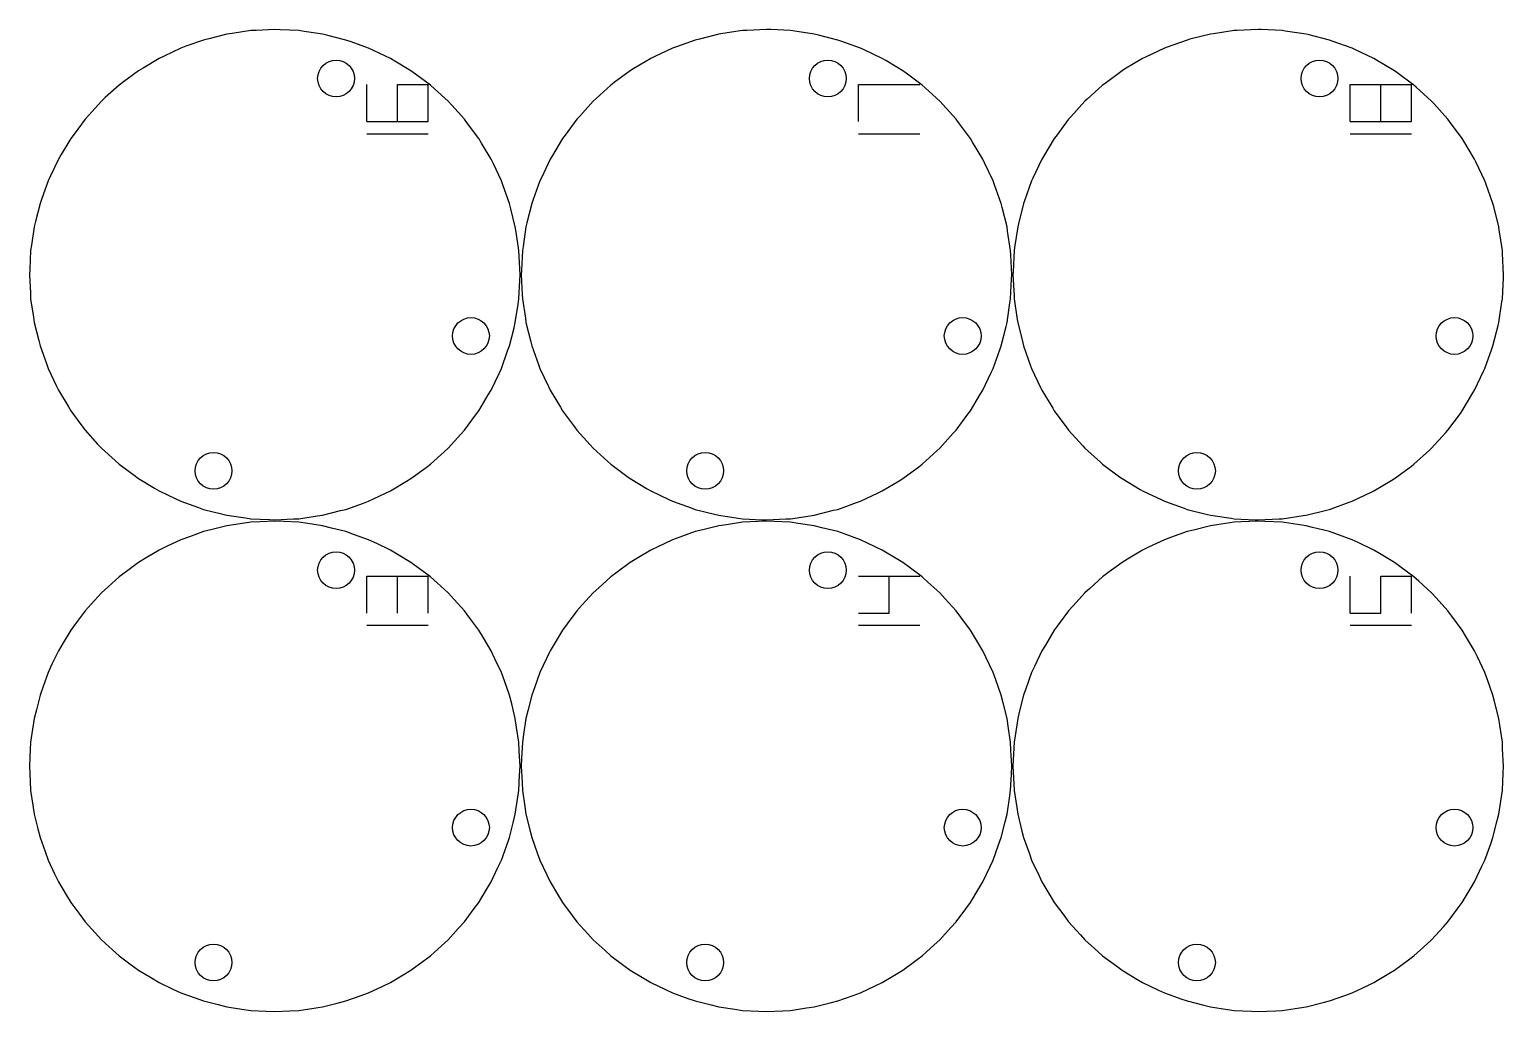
# Model space of a CAD drawing. Extents: x 0 to 240, y 0 to 160.
import ezdxf

# ---------------------------------------------------------------- set-up
doc = ezdxf.new("R2010")
doc.units = 0
doc.layers.add('CUT', color=1, linetype='Continuous')
doc.layers.add('ENGRAVE', color=5, linetype='Continuous')

msp = doc.modelspace()

# ---------------------------------------------------------------- linework, layer by layer
at = {"layer": 'CUT'}
for points in [[(80, 120.2), (79.85, 123.24), (79.81, 124.12), (79.36, 127.13), (79.23, 128), (78.49, 130.95), (78.28, 131.81), (77.25, 134.68), (76.96, 135.51), (75.65, 138.26), (75.28, 139.06), (73.71, 141.67), (73.26, 142.42), (71.45, 144.87), (70.92, 145.58), (68.88, 147.83), (68.28, 148.48), (66.03, 150.53), (65.38, 151.12), (62.93, 152.93), (62.22, 153.46), (59.61, 155.02), (58.86, 155.48), (56.11, 156.78), (55.31, 157.16), (52.44, 158.18), (51.61, 158.48), (48.66, 159.22), (47.8, 159.43), (44.79, 159.88), (43.92, 160.01), (40.88, 160.16), (40, 160.2), (36.96, 160.05), (36.08, 160.01), (33.07, 159.56), (32.2, 159.43), (29.25, 158.69), (28.39, 158.48), (25.52, 157.45), (24.69, 157.16), (21.94, 155.85), (21.14, 155.48), (18.53, 153.91), (17.78, 153.46), (15.33, 151.65), (14.62, 151.12), (12.37, 149.08), (11.72, 148.48), (9.67, 146.23), (9.08, 145.58), (7.27, 143.13), (6.74, 142.42), (5.18, 139.81), (4.72, 139.06), (3.42, 136.31), (3.04, 135.51), (2.02, 132.64), (1.72, 131.81), (0.98, 128.86), (0.77, 128), (0.32, 124.99), (0.19, 124.12), (0.04, 121.08), (0, 120.2), (0.15, 117.16), (0.19, 116.28), (0.64, 113.27), (0.77, 112.4), (1.51, 109.45), (1.72, 108.59), (2.75, 105.72), (3.04, 104.89), (4.35, 102.14), (4.72, 101.34), (6.29, 98.73), (6.74, 97.98), (8.55, 95.53), (9.08, 94.82), (11.12, 92.57), (11.72, 91.92), (13.97, 89.87), (14.62, 89.28), (17.07, 87.47), (17.78, 86.94), (20.39, 85.38), (21.14, 84.92), (23.89, 83.62), (24.69, 83.24), (27.56, 82.22), (28.39, 81.92), (31.34, 81.18), (32.2, 80.97), (35.21, 80.52), (36.08, 80.39), (39.12, 80.24), (40, 80.2), (43.04, 80.35), (43.92, 80.39), (46.93, 80.84), (47.8, 80.97), (50.75, 81.71), (51.61, 81.92), (54.48, 82.95), (55.31, 83.24), (58.06, 84.55), (58.86, 84.92), (61.47, 86.49), (62.22, 86.94), (64.67, 88.75), (65.38, 89.28), (67.63, 91.32), (68.28, 91.92), (70.33, 94.17), (70.92, 94.82), (72.73, 97.27), (73.26, 97.98), (74.82, 100.59), (75.28, 101.34), (76.58, 104.09), (76.96, 104.89), (77.98, 107.76), (78.28, 108.59), (79.02, 111.54), (79.23, 112.4), (79.68, 115.41), (79.81, 116.28), (79.96, 119.32)], [(160.2, 120.2), (160.04, 123.43), (160.01, 124.12), (159.53, 127.32), (159.43, 128), (158.64, 131.15), (158.48, 131.81), (157.39, 134.86), (157.16, 135.51), (155.77, 138.43), (155.48, 139.06), (153.81, 141.83), (153.46, 142.42), (151.53, 145.02), (151.12, 145.58), (148.95, 147.98), (148.48, 148.48), (146.08, 150.66), (145.58, 151.12), (142.97, 153.05), (142.42, 153.46), (139.65, 155.12), (139.06, 155.48), (136.13, 156.86), (135.51, 157.16), (132.46, 158.25), (131.81, 158.48), (128.67, 159.26), (128, 159.43), (124.8, 159.91), (124.12, 160.01), (120.89, 160.17), (120.2, 160.2), (116.97, 160.04), (116.28, 160.01), (113.08, 159.53), (112.4, 159.43), (109.25, 158.64), (108.59, 158.48), (105.54, 157.39), (104.89, 157.16), (101.97, 155.77), (101.34, 155.48), (98.57, 153.81), (97.98, 153.46), (95.38, 151.53), (94.82, 151.12), (92.42, 148.95), (91.92, 148.48), (89.74, 146.08), (89.28, 145.58), (87.35, 142.97), (86.94, 142.42), (85.28, 139.65), (84.92, 139.06), (83.54, 136.13), (83.24, 135.51), (82.15, 132.46), (81.92, 131.81), (81.14, 128.67), (80.97, 128), (80.49, 124.8), (80.39, 124.12), (80.23, 120.89), (80.2, 120.2), (80.36, 116.97), (80.39, 116.28), (80.87, 113.08), (80.97, 112.4), (81.76, 109.25), (81.92, 108.59), (83.01, 105.54), (83.24, 104.89), (84.63, 101.97), (84.92, 101.34), (86.59, 98.57), (86.94, 97.98), (88.87, 95.38), (89.28, 94.82), (91.45, 92.42), (91.92, 91.92), (94.32, 89.74), (94.82, 89.28), (97.43, 87.35), (97.98, 86.94), (100.75, 85.28), (101.34, 84.92), (104.27, 83.54), (104.89, 83.24), (107.94, 82.15), (108.59, 81.92), (111.73, 81.14), (112.4, 80.97), (115.6, 80.49), (116.28, 80.39), (119.51, 80.23), (120.2, 80.2), (123.43, 80.36), (124.12, 80.39), (127.32, 80.87), (128, 80.97), (131.15, 81.76), (131.81, 81.92), (134.86, 83.01), (135.51, 83.24), (138.43, 84.63), (139.06, 84.92), (141.83, 86.59), (142.42, 86.94), (145.02, 88.87), (145.58, 89.28), (147.98, 91.45), (148.48, 91.92), (150.66, 94.32), (151.12, 94.82), (153.05, 97.43), (153.46, 97.98), (155.12, 100.75), (155.48, 101.34), (156.86, 104.27), (157.16, 104.89), (158.25, 107.94), (158.48, 108.59), (159.26, 111.73), (159.43, 112.4), (159.91, 115.6), (160.01, 116.28), (160.17, 119.51)], [(240.4, 120.2), (240.23, 123.63), (240.21, 124.12), (239.7, 127.52), (239.63, 128), (238.8, 131.34), (238.68, 131.81), (237.52, 135.05), (237.36, 135.51), (235.89, 138.61), (235.68, 139.06), (233.91, 142), (233.66, 142.42), (231.61, 145.18), (231.32, 145.58), (229.01, 148.12), (228.68, 148.48), (226.14, 150.79), (225.78, 151.12), (223.02, 153.17), (222.62, 153.46), (219.68, 155.22), (219.26, 155.48), (216.15, 156.95), (215.71, 157.16), (212.47, 158.31), (212.01, 158.48), (208.68, 159.31), (208.2, 159.43), (204.81, 159.94), (204.32, 160.01), (200.89, 160.18), (200.4, 160.2), (196.97, 160.03), (196.48, 160.01), (193.08, 159.5), (192.6, 159.43), (189.26, 158.6), (188.79, 158.48), (185.55, 157.32), (185.09, 157.16), (181.99, 155.69), (181.54, 155.48), (178.6, 153.71), (178.18, 153.46), (175.42, 151.41), (175.02, 151.12), (172.48, 148.81), (172.12, 148.48), (169.81, 145.94), (169.48, 145.58), (167.43, 142.82), (167.14, 142.42), (165.38, 139.48), (165.12, 139.06), (163.65, 135.95), (163.44, 135.51), (162.29, 132.27), (162.12, 131.81), (161.29, 128.48), (161.17, 128), (160.66, 124.61), (160.59, 124.12), (160.42, 120.69), (160.4, 120.2), (160.57, 116.77), (160.59, 116.28), (161.1, 112.88), (161.17, 112.4), (162, 109.06), (162.12, 108.59), (163.28, 105.35), (163.44, 104.89), (164.91, 101.79), (165.12, 101.34), (166.89, 98.4), (167.14, 97.98), (169.19, 95.22), (169.48, 94.82), (171.79, 92.28), (172.12, 91.92), (174.66, 89.61), (175.02, 89.28), (177.78, 87.23), (178.18, 86.94), (181.12, 85.18), (181.54, 84.92), (184.65, 83.45), (185.09, 83.24), (188.33, 82.09), (188.79, 81.92), (192.12, 81.09), (192.6, 80.97), (195.99, 80.46), (196.48, 80.39), (199.91, 80.22), (200.4, 80.2), (203.83, 80.37), (204.32, 80.39), (207.72, 80.9), (208.2, 80.97), (211.54, 81.8), (212.01, 81.92), (215.25, 83.08), (215.71, 83.24), (218.81, 84.71), (219.26, 84.92), (222.2, 86.69), (222.62, 86.94), (225.38, 88.99), (225.78, 89.28), (228.32, 91.59), (228.68, 91.92), (230.99, 94.46), (231.32, 94.82), (233.37, 97.58), (233.66, 97.98), (235.42, 100.92), (235.68, 101.34), (237.15, 104.45), (237.36, 104.89), (238.51, 108.13), (238.68, 108.59), (239.51, 111.92), (239.63, 112.4), (240.14, 115.79), (240.21, 116.28), (240.38, 119.71)], [(53, 152.2), (52.94, 151.61), (52.77, 151.05), (52.49, 150.53), (52.12, 150.08), (51.67, 149.71), (51.15, 149.43), (50.59, 149.26), (50, 149.2), (49.41, 149.26), (48.85, 149.43), (48.33, 149.71), (47.88, 150.08), (47.51, 150.53), (47.23, 151.05), (47.06, 151.61), (47, 152.2), (47.06, 152.79), (47.23, 153.35), (47.51, 153.87), (47.88, 154.32), (48.33, 154.69), (48.85, 154.97), (49.41, 155.14), (50, 155.2), (50.59, 155.14), (51.15, 154.97), (51.67, 154.69), (52.12, 154.32), (52.49, 153.87), (52.77, 153.35), (52.94, 152.79)], [(133.2, 152.2), (133.14, 151.61), (132.97, 151.05), (132.69, 150.53), (132.32, 150.08), (131.87, 149.71), (131.35, 149.43), (130.79, 149.26), (130.2, 149.2), (129.61, 149.26), (129.05, 149.43), (128.53, 149.71), (128.08, 150.08), (127.71, 150.53), (127.43, 151.05), (127.26, 151.61), (127.2, 152.2), (127.26, 152.79), (127.43, 153.35), (127.71, 153.87), (128.08, 154.32), (128.53, 154.69), (129.05, 154.97), (129.61, 155.14), (130.2, 155.2), (130.79, 155.14), (131.35, 154.97), (131.87, 154.69), (132.32, 154.32), (132.69, 153.87), (132.97, 153.35), (133.14, 152.79)], [(213.4, 152.2), (213.34, 151.61), (213.17, 151.05), (212.89, 150.53), (212.52, 150.08), (212.07, 149.71), (211.55, 149.43), (210.99, 149.26), (210.4, 149.2), (209.81, 149.26), (209.25, 149.43), (208.73, 149.71), (208.28, 150.08), (207.91, 150.53), (207.63, 151.05), (207.46, 151.61), (207.4, 152.2), (207.46, 152.79), (207.63, 153.35), (207.91, 153.87), (208.28, 154.32), (208.73, 154.69), (209.25, 154.97), (209.81, 155.14), (210.4, 155.2), (210.99, 155.14), (211.55, 154.97), (212.07, 154.69), (212.52, 154.32), (212.89, 153.87), (213.17, 153.35), (213.34, 152.79)], [(75, 110.2), (74.94, 109.61), (74.77, 109.05), (74.49, 108.53), (74.12, 108.08), (73.67, 107.71), (73.15, 107.43), (72.59, 107.26), (72, 107.2), (71.41, 107.26), (70.85, 107.43), (70.33, 107.71), (69.88, 108.08), (69.51, 108.53), (69.23, 109.05), (69.06, 109.61), (69, 110.2), (69.06, 110.79), (69.23, 111.35), (69.51, 111.87), (69.88, 112.32), (70.33, 112.69), (70.85, 112.97), (71.41, 113.14), (72, 113.2), (72.59, 113.14), (73.15, 112.97), (73.67, 112.69), (74.12, 112.32), (74.49, 111.87), (74.77, 111.35), (74.94, 110.79)], [(155.2, 110.2), (155.14, 109.61), (154.97, 109.05), (154.69, 108.53), (154.32, 108.08), (153.87, 107.71), (153.35, 107.43), (152.79, 107.26), (152.2, 107.2), (151.61, 107.26), (151.05, 107.43), (150.53, 107.71), (150.08, 108.08), (149.71, 108.53), (149.43, 109.05), (149.26, 109.61), (149.2, 110.2), (149.26, 110.79), (149.43, 111.35), (149.71, 111.87), (150.08, 112.32), (150.53, 112.69), (151.05, 112.97), (151.61, 113.14), (152.2, 113.2), (152.79, 113.14), (153.35, 112.97), (153.87, 112.69), (154.32, 112.32), (154.69, 111.87), (154.97, 111.35), (155.14, 110.79)], [(235.4, 110.2), (235.34, 109.61), (235.17, 109.05), (234.89, 108.53), (234.52, 108.08), (234.07, 107.71), (233.55, 107.43), (232.99, 107.26), (232.4, 107.2), (231.81, 107.26), (231.25, 107.43), (230.73, 107.71), (230.28, 108.08), (229.91, 108.53), (229.63, 109.05), (229.46, 109.61), (229.4, 110.2), (229.46, 110.79), (229.63, 111.35), (229.91, 111.87), (230.28, 112.32), (230.73, 112.69), (231.25, 112.97), (231.81, 113.14), (232.4, 113.2), (232.99, 113.14), (233.55, 112.97), (234.07, 112.69), (234.52, 112.32), (234.89, 111.87), (235.17, 111.35), (235.34, 110.79)], [(33, 88.2), (32.94, 87.61), (32.77, 87.05), (32.49, 86.53), (32.12, 86.08), (31.67, 85.71), (31.15, 85.43), (30.59, 85.26), (30, 85.2), (29.41, 85.26), (28.85, 85.43), (28.33, 85.71), (27.88, 86.08), (27.51, 86.53), (27.23, 87.05), (27.06, 87.61), (27, 88.2), (27.06, 88.79), (27.23, 89.35), (27.51, 89.87), (27.88, 90.32), (28.33, 90.69), (28.85, 90.97), (29.41, 91.14), (30, 91.2), (30.59, 91.14), (31.15, 90.97), (31.67, 90.69), (32.12, 90.32), (32.49, 89.87), (32.77, 89.35), (32.94, 88.79)], [(113.2, 88.2), (113.14, 87.61), (112.97, 87.05), (112.69, 86.53), (112.32, 86.08), (111.87, 85.71), (111.35, 85.43), (110.79, 85.26), (110.2, 85.2), (109.61, 85.26), (109.05, 85.43), (108.53, 85.71), (108.08, 86.08), (107.71, 86.53), (107.43, 87.05), (107.26, 87.61), (107.2, 88.2), (107.26, 88.79), (107.43, 89.35), (107.71, 89.87), (108.08, 90.32), (108.53, 90.69), (109.05, 90.97), (109.61, 91.14), (110.2, 91.2), (110.79, 91.14), (111.35, 90.97), (111.87, 90.69), (112.32, 90.32), (112.69, 89.87), (112.97, 89.35), (113.14, 88.79)], [(193.4, 88.2), (193.34, 87.61), (193.17, 87.05), (192.89, 86.53), (192.52, 86.08), (192.07, 85.71), (191.55, 85.43), (190.99, 85.26), (190.4, 85.2), (189.81, 85.26), (189.25, 85.43), (188.73, 85.71), (188.28, 86.08), (187.91, 86.53), (187.63, 87.05), (187.46, 87.61), (187.4, 88.2), (187.46, 88.79), (187.63, 89.35), (187.91, 89.87), (188.28, 90.32), (188.73, 90.69), (189.25, 90.97), (189.81, 91.14), (190.4, 91.2), (190.99, 91.14), (191.55, 90.97), (192.07, 90.69), (192.52, 90.32), (192.89, 89.87), (193.17, 89.35), (193.34, 88.79)], [(80, 40), (79.88, 42.45), (79.81, 43.92), (79.45, 46.35), (79.23, 47.8), (78.64, 50.18), (78.28, 51.61), (77.45, 53.92), (76.96, 55.31), (75.91, 57.53), (75.28, 58.86), (74.02, 60.96), (73.26, 62.22), (71.8, 64.19), (70.92, 65.38), (69.27, 67.19), (68.28, 68.28), (66.47, 69.93), (65.38, 70.92), (63.41, 72.38), (62.22, 73.26), (60.12, 74.52), (58.86, 75.28), (56.64, 76.33), (55.31, 76.96), (53, 77.78), (51.61, 78.28), (49.23, 78.87), (47.8, 79.23), (45.38, 79.59), (43.92, 79.81), (41.47, 79.93), (40, 80), (37.55, 79.88), (36.08, 79.81), (33.65, 79.45), (32.2, 79.23), (29.82, 78.64), (28.39, 78.28), (26.08, 77.45), (24.69, 76.96), (22.47, 75.91), (21.14, 75.28), (19.04, 74.02), (17.78, 73.26), (15.81, 71.8), (14.62, 70.92), (12.81, 69.27), (11.72, 68.28), (10.07, 66.47), (9.08, 65.38), (7.62, 63.41), (6.74, 62.22), (5.48, 60.12), (4.72, 58.86), (3.67, 56.64), (3.04, 55.31), (2.22, 53), (1.72, 51.61), (1.13, 49.23), (0.77, 47.8), (0.41, 45.38), (0.19, 43.92), (0.07, 41.47), (0, 40), (0.12, 37.55), (0.19, 36.08), (0.55, 33.65), (0.77, 32.2), (1.36, 29.82), (1.72, 28.39), (2.55, 26.08), (3.04, 24.69), (4.09, 22.47), (4.72, 21.14), (5.98, 19.04), (6.74, 17.78), (8.2, 15.81), (9.08, 14.62), (10.73, 12.81), (11.72, 11.72), (13.53, 10.07), (14.62, 9.08), (16.59, 7.62), (17.78, 6.74), (19.88, 5.48), (21.14, 4.72), (23.36, 3.67), (24.69, 3.04), (27, 2.22), (28.39, 1.72), (30.77, 1.13), (32.2, 0.77), (34.62, 0.41), (36.08, 0.19), (38.53, 0.07), (40, 0), (42.45, 0.12), (43.92, 0.19), (46.35, 0.55), (47.8, 0.77), (50.18, 1.36), (51.61, 1.72), (53.92, 2.55), (55.31, 3.04), (57.53, 4.09), (58.86, 4.72), (60.96, 5.98), (62.22, 6.74), (64.19, 8.2), (65.38, 9.08), (67.19, 10.73), (68.28, 11.72), (69.93, 13.53), (70.92, 14.62), (72.38, 16.59), (73.26, 17.78), (74.52, 19.88), (75.28, 21.14), (76.33, 23.36), (76.96, 24.69), (77.78, 27), (78.28, 28.39), (78.87, 30.77), (79.23, 32.2), (79.59, 34.62), (79.81, 36.08), (79.93, 38.53)], [(160.2, 40), (160.07, 42.65), (160.01, 43.92), (159.62, 46.54), (159.43, 47.8), (158.79, 50.37), (158.48, 51.61), (157.58, 54.11), (157.16, 55.31), (156.02, 57.7), (155.48, 58.86), (154.11, 61.13), (153.46, 62.22), (151.88, 64.35), (151.12, 65.38), (149.34, 67.34), (148.48, 68.28), (146.52, 70.06), (145.58, 70.92), (143.45, 72.5), (142.42, 73.26), (140.15, 74.62), (139.06, 75.28), (136.66, 76.41), (135.51, 76.96), (133.01, 77.85), (131.81, 78.28), (129.24, 78.92), (128, 79.23), (125.38, 79.62), (124.12, 79.81), (121.47, 79.94), (120.2, 80), (117.55, 79.87), (116.28, 79.81), (113.66, 79.42), (112.4, 79.23), (109.83, 78.59), (108.59, 78.28), (106.09, 77.38), (104.89, 76.96), (102.5, 75.82), (101.34, 75.28), (99.07, 73.91), (97.98, 73.26), (95.85, 71.68), (94.82, 70.92), (92.86, 69.14), (91.92, 68.28), (90.14, 66.32), (89.28, 65.38), (87.7, 63.25), (86.94, 62.22), (85.58, 59.95), (84.92, 58.86), (83.79, 56.46), (83.24, 55.31), (82.35, 52.81), (81.92, 51.61), (81.28, 49.04), (80.97, 47.8), (80.58, 45.18), (80.39, 43.92), (80.26, 41.27), (80.2, 40), (80.33, 37.35), (80.39, 36.08), (80.78, 33.46), (80.97, 32.2), (81.61, 29.63), (81.92, 28.39), (82.82, 25.89), (83.24, 24.69), (84.38, 22.3), (84.92, 21.14), (86.29, 18.87), (86.94, 17.78), (88.52, 15.65), (89.28, 14.62), (91.06, 12.66), (91.92, 11.72), (93.88, 9.94), (94.82, 9.08), (96.95, 7.5), (97.98, 6.74), (100.25, 5.38), (101.34, 4.72), (103.74, 3.59), (104.89, 3.04), (107.39, 2.15), (108.59, 1.72), (111.16, 1.08), (112.4, 0.77), (115.02, 0.38), (116.28, 0.19), (118.93, 0.06), (120.2, 0), (122.85, 0.13), (124.12, 0.19), (126.74, 0.58), (128, 0.77), (130.57, 1.41), (131.81, 1.72), (134.31, 2.62), (135.51, 3.04), (137.9, 4.18), (139.06, 4.72), (141.33, 6.09), (142.42, 6.74), (144.55, 8.32), (145.58, 9.08), (147.54, 10.86), (148.48, 11.72), (150.26, 13.68), (151.12, 14.62), (152.7, 16.75), (153.46, 17.78), (154.82, 20.05), (155.48, 21.14), (156.61, 23.54), (157.16, 24.69), (158.05, 27.19), (158.48, 28.39), (159.12, 30.96), (159.43, 32.2), (159.82, 34.82), (160.01, 36.08), (160.14, 38.73)], [(240.4, 40), (240.26, 42.84), (240.21, 43.92), (239.79, 46.74), (239.63, 47.8), (238.94, 50.56), (238.68, 51.61), (237.72, 54.29), (237.36, 55.31), (236.14, 57.88), (235.68, 58.86), (234.21, 61.3), (233.66, 62.22), (231.96, 64.51), (231.32, 65.38), (229.41, 67.48), (228.68, 68.28), (226.58, 70.2), (225.78, 70.92), (223.49, 72.62), (222.62, 73.26), (220.18, 74.72), (219.26, 75.28), (216.68, 76.49), (215.71, 76.96), (213.03, 77.91), (212.01, 78.28), (209.25, 78.97), (208.2, 79.23), (205.39, 79.65), (204.32, 79.81), (201.48, 79.95), (200.4, 80), (197.56, 79.86), (196.48, 79.81), (193.66, 79.39), (192.6, 79.23), (189.84, 78.54), (188.79, 78.28), (186.11, 77.32), (185.09, 76.96), (182.52, 75.74), (181.54, 75.28), (179.1, 73.81), (178.18, 73.26), (175.89, 71.56), (175.02, 70.92), (172.92, 69.01), (172.12, 68.28), (170.2, 66.18), (169.48, 65.38), (167.78, 63.09), (167.14, 62.22), (165.68, 59.78), (165.12, 58.86), (163.91, 56.28), (163.44, 55.31), (162.49, 52.63), (162.12, 51.61), (161.43, 48.85), (161.17, 47.8), (160.75, 44.99), (160.59, 43.92), (160.45, 41.08), (160.4, 40), (160.54, 37.16), (160.59, 36.08), (161.01, 33.26), (161.17, 32.2), (161.86, 29.44), (162.12, 28.39), (163.08, 25.71), (163.44, 24.69), (164.66, 22.12), (165.12, 21.14), (166.59, 18.7), (167.14, 17.78), (168.84, 15.49), (169.48, 14.62), (171.39, 12.52), (172.12, 11.72), (174.22, 9.8), (175.02, 9.08), (177.31, 7.38), (178.18, 6.74), (180.62, 5.28), (181.54, 4.72), (184.12, 3.51), (185.09, 3.04), (187.77, 2.09), (188.79, 1.72), (191.55, 1.03), (192.6, 0.77), (195.41, 0.35), (196.48, 0.19), (199.32, 0.05), (200.4, 0), (203.24, 0.14), (204.32, 0.19), (207.14, 0.61), (208.2, 0.77), (210.96, 1.46), (212.01, 1.72), (214.69, 2.68), (215.71, 3.04), (218.28, 4.26), (219.26, 4.72), (221.7, 6.19), (222.62, 6.74), (224.91, 8.44), (225.78, 9.08), (227.88, 10.99), (228.68, 11.72), (230.6, 13.82), (231.32, 14.62), (233.02, 16.91), (233.66, 17.78), (235.12, 20.22), (235.68, 21.14), (236.89, 23.72), (237.36, 24.69), (238.31, 27.37), (238.68, 28.39), (239.37, 31.15), (239.63, 32.2), (240.05, 35.01), (240.21, 36.08), (240.35, 38.92)], [(53, 72), (52.94, 71.41), (52.77, 70.85), (52.49, 70.33), (52.12, 69.88), (51.67, 69.51), (51.15, 69.23), (50.59, 69.06), (50, 69), (49.41, 69.06), (48.85, 69.23), (48.33, 69.51), (47.88, 69.88), (47.51, 70.33), (47.23, 70.85), (47.06, 71.41), (47, 72), (47.06, 72.59), (47.23, 73.15), (47.51, 73.67), (47.88, 74.12), (48.33, 74.49), (48.85, 74.77), (49.41, 74.94), (50, 75), (50.59, 74.94), (51.15, 74.77), (51.67, 74.49), (52.12, 74.12), (52.49, 73.67), (52.77, 73.15), (52.94, 72.59)], [(133.2, 72), (133.14, 71.41), (132.97, 70.85), (132.69, 70.33), (132.32, 69.88), (131.87, 69.51), (131.35, 69.23), (130.79, 69.06), (130.2, 69), (129.61, 69.06), (129.05, 69.23), (128.53, 69.51), (128.08, 69.88), (127.71, 70.33), (127.43, 70.85), (127.26, 71.41), (127.2, 72), (127.26, 72.59), (127.43, 73.15), (127.71, 73.67), (128.08, 74.12), (128.53, 74.49), (129.05, 74.77), (129.61, 74.94), (130.2, 75), (130.79, 74.94), (131.35, 74.77), (131.87, 74.49), (132.32, 74.12), (132.69, 73.67), (132.97, 73.15), (133.14, 72.59)], [(213.4, 72), (213.34, 71.41), (213.17, 70.85), (212.89, 70.33), (212.52, 69.88), (212.07, 69.51), (211.55, 69.23), (210.99, 69.06), (210.4, 69), (209.81, 69.06), (209.25, 69.23), (208.73, 69.51), (208.28, 69.88), (207.91, 70.33), (207.63, 70.85), (207.46, 71.41), (207.4, 72), (207.46, 72.59), (207.63, 73.15), (207.91, 73.67), (208.28, 74.12), (208.73, 74.49), (209.25, 74.77), (209.81, 74.94), (210.4, 75), (210.99, 74.94), (211.55, 74.77), (212.07, 74.49), (212.52, 74.12), (212.89, 73.67), (213.17, 73.15), (213.34, 72.59)], [(75, 30), (74.94, 29.41), (74.77, 28.85), (74.49, 28.33), (74.12, 27.88), (73.67, 27.51), (73.15, 27.23), (72.59, 27.06), (72, 27), (71.41, 27.06), (70.85, 27.23), (70.33, 27.51), (69.88, 27.88), (69.51, 28.33), (69.23, 28.85), (69.06, 29.41), (69, 30), (69.06, 30.59), (69.23, 31.15), (69.51, 31.67), (69.88, 32.12), (70.33, 32.49), (70.85, 32.77), (71.41, 32.94), (72, 33), (72.59, 32.94), (73.15, 32.77), (73.67, 32.49), (74.12, 32.12), (74.49, 31.67), (74.77, 31.15), (74.94, 30.59)], [(155.2, 30), (155.14, 29.41), (154.97, 28.85), (154.69, 28.33), (154.32, 27.88), (153.87, 27.51), (153.35, 27.23), (152.79, 27.06), (152.2, 27), (151.61, 27.06), (151.05, 27.23), (150.53, 27.51), (150.08, 27.88), (149.71, 28.33), (149.43, 28.85), (149.26, 29.41), (149.2, 30), (149.26, 30.59), (149.43, 31.15), (149.71, 31.67), (150.08, 32.12), (150.53, 32.49), (151.05, 32.77), (151.61, 32.94), (152.2, 33), (152.79, 32.94), (153.35, 32.77), (153.87, 32.49), (154.32, 32.12), (154.69, 31.67), (154.97, 31.15), (155.14, 30.59)], [(235.4, 30), (235.34, 29.41), (235.17, 28.85), (234.89, 28.33), (234.52, 27.88), (234.07, 27.51), (233.55, 27.23), (232.99, 27.06), (232.4, 27), (231.81, 27.06), (231.25, 27.23), (230.73, 27.51), (230.28, 27.88), (229.91, 28.33), (229.63, 28.85), (229.46, 29.41), (229.4, 30), (229.46, 30.59), (229.63, 31.15), (229.91, 31.67), (230.28, 32.12), (230.73, 32.49), (231.25, 32.77), (231.81, 32.94), (232.4, 33), (232.99, 32.94), (233.55, 32.77), (234.07, 32.49), (234.52, 32.12), (234.89, 31.67), (235.17, 31.15), (235.34, 30.59)], [(33, 8), (32.94, 7.41), (32.77, 6.85), (32.49, 6.33), (32.12, 5.88), (31.67, 5.51), (31.15, 5.23), (30.59, 5.06), (30, 5), (29.41, 5.06), (28.85, 5.23), (28.33, 5.51), (27.88, 5.88), (27.51, 6.33), (27.23, 6.85), (27.06, 7.41), (27, 8), (27.06, 8.59), (27.23, 9.15), (27.51, 9.67), (27.88, 10.12), (28.33, 10.49), (28.85, 10.77), (29.41, 10.94), (30, 11), (30.59, 10.94), (31.15, 10.77), (31.67, 10.49), (32.12, 10.12), (32.49, 9.67), (32.77, 9.15), (32.94, 8.59)], [(113.2, 8), (113.14, 7.41), (112.97, 6.85), (112.69, 6.33), (112.32, 5.88), (111.87, 5.51), (111.35, 5.23), (110.79, 5.06), (110.2, 5), (109.61, 5.06), (109.05, 5.23), (108.53, 5.51), (108.08, 5.88), (107.71, 6.33), (107.43, 6.85), (107.26, 7.41), (107.2, 8), (107.26, 8.59), (107.43, 9.15), (107.71, 9.67), (108.08, 10.12), (108.53, 10.49), (109.05, 10.77), (109.61, 10.94), (110.2, 11), (110.79, 10.94), (111.35, 10.77), (111.87, 10.49), (112.32, 10.12), (112.69, 9.67), (112.97, 9.15), (113.14, 8.59)], [(193.4, 8), (193.34, 7.41), (193.17, 6.85), (192.89, 6.33), (192.52, 5.88), (192.07, 5.51), (191.55, 5.23), (190.99, 5.06), (190.4, 5), (189.81, 5.06), (189.25, 5.23), (188.73, 5.51), (188.28, 5.88), (187.91, 6.33), (187.63, 6.85), (187.46, 7.41), (187.4, 8), (187.46, 8.59), (187.63, 9.15), (187.91, 9.67), (188.28, 10.12), (188.73, 10.49), (189.25, 10.77), (189.81, 10.94), (190.4, 11), (190.99, 10.94), (191.55, 10.77), (192.07, 10.49), (192.52, 10.12), (192.89, 9.67), (193.17, 9.15), (193.34, 8.59)]]:
    msp.add_lwpolyline(points, close=True, dxfattribs=at)
at = {"layer": 'ENGRAVE'}
for points in [[(55, 145.2), (55, 151.2)], [(60, 145.2), (60, 151.2)], [(60, 151.2), (65, 151.2)], [(65, 145.2), (65, 151.2)], [(135.2, 145.2), (135.2, 151.2)], [(135.2, 151.2), (140.2, 151.2)], [(140.2, 151.2), (145.2, 151.2)], [(215.4, 145.2), (215.4, 151.2)], [(215.4, 151.2), (220.4, 151.2)], [(220.4, 151.2), (225.4, 151.2)], [(220.4, 145.2), (220.4, 151.2)], [(225.4, 145.2), (225.4, 151.2)], [(55, 145.2), (60, 145.2)], [(60, 145.2), (65, 145.2)], [(215.4, 145.2), (220.4, 145.2)], [(220.4, 145.2), (225.4, 145.2)], [(55, 143.2), (60, 143.2)], [(60, 143.2), (65, 143.2)], [(135.2, 143.2), (140.2, 143.2)], [(140.2, 143.2), (145.2, 143.2)], [(215.4, 143.2), (220.4, 143.2)], [(220.4, 143.2), (225.4, 143.2)], [(55, 65), (55, 71)], [(55, 71), (60, 71)], [(60, 65), (60, 71)], [(60, 71), (65, 71)], [(65, 65), (65, 71)], [(135.2, 71), (140.2, 71)], [(140.2, 65), (140.2, 71)], [(140.2, 71), (145.2, 71)], [(215.4, 65), (215.4, 71)], [(220.4, 65), (220.4, 71)], [(220.4, 71), (225.4, 71)], [(225.4, 65), (225.4, 71)], [(135.2, 65), (140.2, 65)], [(215.4, 65), (220.4, 65)], [(55, 63), (60, 63)], [(60, 63), (65, 63)], [(135.2, 63), (140.2, 63)], [(140.2, 63), (145.2, 63)], [(215.4, 63), (220.4, 63)], [(220.4, 63), (225.4, 63)]]:
    msp.add_lwpolyline(points, dxfattribs=at)

doc.saveas('drawing.dxf')
